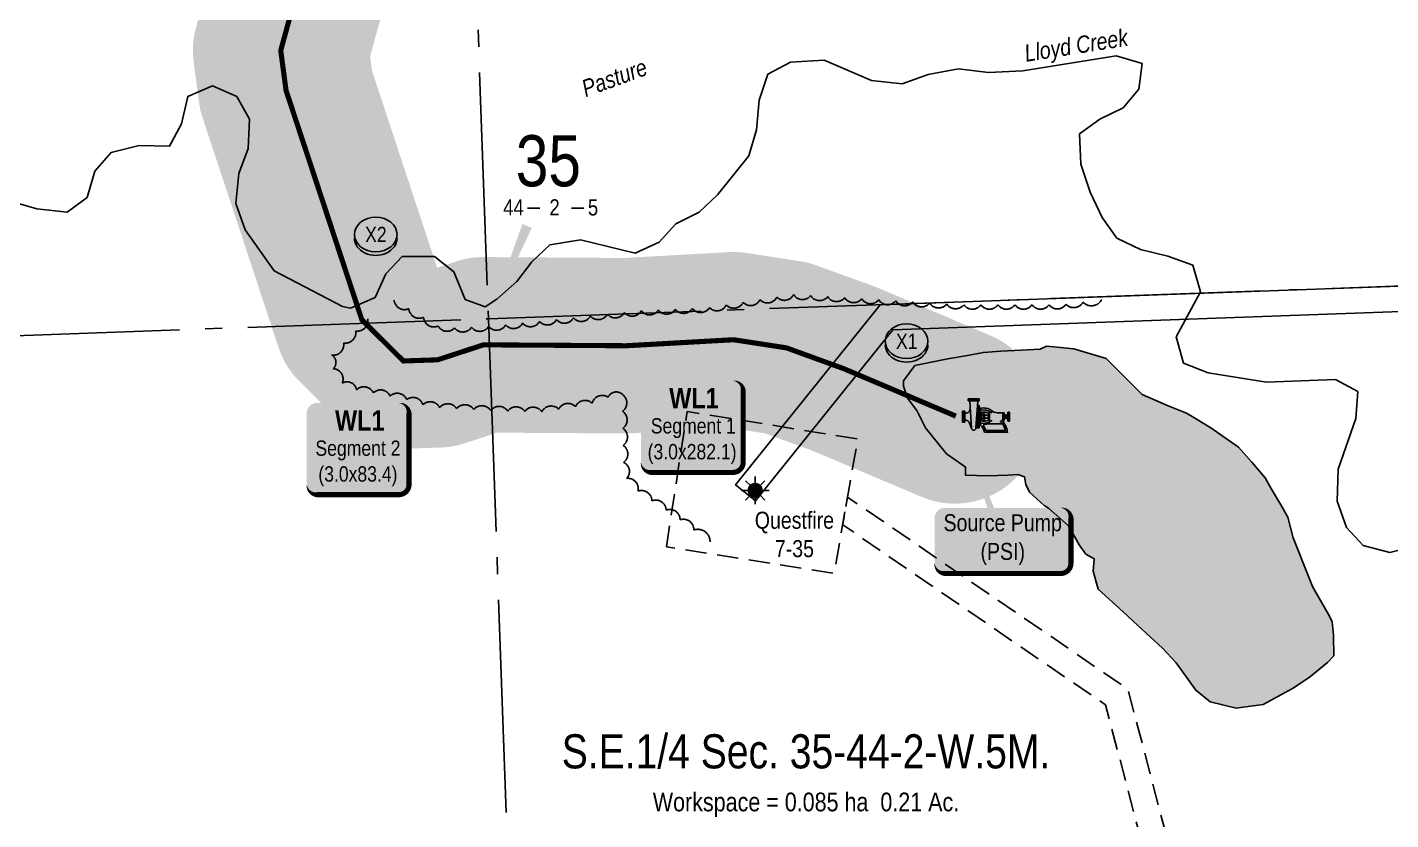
# Model space of a CAD drawing. Extents: x 687009 to 690957, y 5856829 to 5860501.
# Drawn here: x 689480 to 690280, y 5857468 to 5857933 of the extents above; entities that cross this region are included whole.
import ezdxf
from ezdxf.enums import TextEntityAlignment as Align

# ---------------------------------------------------------------- set-up
doc = ezdxf.new("R2010")
doc.units = 0
doc.header["$LTSCALE"] = 5
doc.header["$PDSIZE"] = 0.5
for name, pattern in [('0', [1, 1, 0]), ('foc-ACCESSROAD', [3.75, 2.5, -1.25]), ('foc-QUARTERLINE', [33, 25, -3, 2, -3])]:
    doc.linetypes.add(name, pattern=pattern)
doc.layers.get('Defpoints').update_dxf_attribs({"color": 9})
for name, color, linetype in [('10', 1, 'Continuous'), ('9', 3, 'Continuous'), ('C-SYMBOL', 7, 'Continuous'), ('CG-NOTES', 7, 'Continuous'), ('F-AR', 190, 'foc-ACCESSROAD'), ('F-RW', 190, 'Continuous'), ('F-WS', 190, 'foc-ACCESSROAD'), ('F-WS-S', 190, 'Continuous'), ('L-AREAREQUIRED', 7, 'Continuous'), ('L-SECLBL', 7, 'Continuous'), ('L-SECQ', 8, 'foc-QUARTERLINE'), ('P-BUFFER-H 30m', 51, 'Continuous'), ('P-CROSSINGS', 250, 'Continuous'), ('T-BUSH', 110, '0'), ('T-WATER', 160, 'Continuous'), ('T-WATER-H', 133, 'Continuous'), ('T-WATER-T', 170, 'Continuous')]:
    doc.layers.add(name, color=color, linetype=linetype)
doc.layers.add('F-RW-T', color=190, linetype='Continuous', lineweight=9)
doc.layers.add('T-TEXT', color=48, linetype='Continuous', lineweight=18)
doc.layers.add('P-PROPOSED-WL2', color=7, linetype='Continuous', true_color=0x05c1ff)
doc.styles.add('100L', font='ARIALN.TTF', dxfattribs={"height": 11})
doc.styles.add('175L', font='ARIALN.TTF', dxfattribs={"height": 20})
doc.styles.add('80', font='ARIALN.TTF', dxfattribs={"height": 10})
doc.styles.add('80CG', font='ARIALN.TTF', dxfattribs={"height": 10})
doc.styles.add('80L', font='ARIALN.TTF', dxfattribs={"height": 10})
doc.styles.add('80LS', font='ARIALNI.TTF', dxfattribs={"height": 10})
doc.styles.add('BOLD', font='ARIALNB.TTF')
doc.styles.add('Crossing', font='ARIALN.TTF', dxfattribs={"height": 10})
doc.styles.add('foc-LtypeFont', font='ARIALN.TTF', dxfattribs={"height": 7.35})
doc.styles.add('SIMPLEX', font='ARIALN.TTF')
doc.linetypes.add('foc-TOPO-flowdirection-NOLINE', pattern='A,0,[">",foc-LtypeFont,S=0.3,R=0,X=0,Y=-0.945],-20,[">",foc-LtypeFont,S=0.3,R=0,X=0,Y=-0.945],0', length=20)
doc.dimstyles.new('Compass 5 000', dxfattribs={"dimscale": 5, "dimtxt": 9, "dimasz": 2, "dimexe": 0.2, "dimexo": 0.0625, "dimgap": 0.5, "dimtad": 0, "dimtih": 1, "dimtoh": 1, "dimzin": 0, "dimdsep": 46, "dimtxsty": '80CG', "dimcen": 0.1, "dimse1": 1, "dimse2": 1, "dimclrd": 256, "dimclrt": 256, "dimaunit": 1, "dimadec": 4, "dimazin": 0, "dimtfac": 0.06, "dimtofl": 0, "dimtmove": 0, "dimatfit": 1, "dimfxl": 0.2, "dimtolj": 1, "dimtzin": 0, "dimlwd": -1, "dimarcsym": 0})

# ---------------------------------------------------------------- blocks, each defined once
blk = doc.blocks.new('L-SECLBL')
at = {"layer": '9', "color": 7}
for p, q in [((-5.08, -27.83), (-12.29, -27.83)), ((20.7, -27.83), (13.5, -27.83))]:
    blk.add_line(p, q, dxfattribs=at)
at = {"layer": '10', "color": 2, "style": 'SIMPLEX'}
blk.add_attdef('SEC', text='', height=30, dxfattribs=at).set_placement((0, 0), align=Align.MIDDLE)
at = {"layer": '10', "color": 5, "style": '80L'}
blk.add_attdef('TWP', text='', height=9.5, dxfattribs=at).set_placement((-14.43, -27.37), align=Align.MIDDLE_RIGHT)
blk.add_attdef('RGE', text='', height=9.5, dxfattribs=at).set_placement((3.62, -27.37), align=Align.MIDDLE_CENTER)
blk.add_attdef('MER', text='', height=9.5, dxfattribs=at).set_placement((23.17, -27.37), align=Align.MIDDLE_LEFT)
blk = doc.blocks.new('*D467')
at = {"layer": 'Defpoints', "color": 0, "transparency": 16777216}
for p in [(690072.42, 5857773.95), (690304.26, 5857767.27), (690072.96, 5857758.96)]:
    blk.add_point(p, dxfattribs=at)
at = {"layer": 'F-RW-T', "transparency": 16777216}
for p, q in [((690303.36, 5857792.25), (690303, 5857802.25)), ((690304.61, 5857757.28), (690305.93, 5857720.65)), ((690305.93, 5857720.65), (690315.93, 5857720.65))]:
    blk.add_line(p, q, dxfattribs=at)
for points in [[(690305.02, 5857792.31), (690301.69, 5857792.19), (690303.72, 5857782.26)], [(690306.28, 5857757.34), (690302.95, 5857757.22), (690304.26, 5857767.27)]]:
    blk.add_solid(points, dxfattribs=at)
at = {"layer": 'F-RW-T', "transparency": 16777216, "insert": (690378.07, 5857720.65), "char_height": 10, "attachment_point": 5, "style": '80CG'}
blk.add_mtext('\\A1;Questfire\\PP/L R/W\\PUnregistered Plan\\Pby Caltech Surveys Ltd.\\P(40153-1)', dxfattribs=at)
blk = doc.blocks.new('GAS')
h = blk.add_hatch(color=255)
h.dxf.hatch_style = 1
edge = h.paths.add_edge_path()
edge.add_arc((0, 0), 0.9, 0, 360)
for p, q in [((0, 0.81), (0, 1.62)), ((-0.81, 0), (-1.62, 0)), ((-0.57, 0.57), (-1.14, 1.14)), ((0.57, 0.57), (1.14, 1.14)), ((1.62, 0), (0.81, 0)), ((-0.57, -0.57), (-1.14, -1.14)), ((0, -0.81), (0, -1.62)), ((1.14, -1.14), (0.57, -0.57))]:
    blk.add_line(p, q)
blk.add_circle((0, 0), 0.8)
blk = doc.blocks.new('xing2')
h = blk.add_hatch(color=50)
h.dxf.hatch_style = 1
edge = h.paths.add_edge_path()
edge.add_ellipse((0, 0), major_axis=(-12.5, 0), ratio=0.816297, start_angle=0, end_angle=360)
h = blk.add_hatch(color=250)
h.dxf.hatch_style = 1
edge = h.paths.add_edge_path()
edge.add_ellipse((0, -2.05), major_axis=(-12.5, 0), ratio=0.816297, start_angle=0, end_angle=180)
edge.add_line((12.5, -2.05), (12.5, 0))
edge.add_ellipse((0, 0), major_axis=(-12.5, 0), ratio=0.816297, start_angle=0, end_angle=180, ccw=False)
edge.add_line((-12.5, 0), (-12.5, -2.05))
at = {"color": 250}
blk.add_ellipse((0, 0), major_axis=(-12.5, 0), ratio=0.816297, dxfattribs=at)
blk.add_ellipse((0, -2.05), major_axis=(-12.5, 0), ratio=0.816297, start_param=0, end_param=3.141593, dxfattribs=at)
at = {"color": 250, "style": 'Crossing'}
blk.add_attdef('CROSSING', text='', height=9, dxfattribs=at).set_placement((0.09, 0.02), align=Align.MIDDLE_CENTER)
at = {"color": 250, "style": 'Crossing', "flags": 1}
for tag, p in [('OWNER', (0.09, -12.49)), ('DESCRIPTION', (0.09, -25.77)), ('LOCATION', (0.09, -39.3)), ('DWG_REF', (0.09, -52.84))]:
    blk.add_attdef(tag, text='', height=9, dxfattribs=at).set_placement(p, align=Align.MIDDLE_CENTER)
blk = doc.blocks.new('*U526')
h = blk.add_hatch(color=254)
edge = h.paths.add_edge_path()
edge.add_line((-24, -35.31), (24, -35.31))
edge.add_arc((24, -29.31), 6, 270, 360)
edge.add_line((30, -29.31), (30, 12.5))
edge.add_arc((24, 12.5), 6, 0, 90)
edge.add_line((24, 18.5), (-24, 18.5))
edge.add_arc((-24, 12.5), 6, 90, 180)
edge.add_line((-30, 12.5), (-30, -29.31))
edge.add_arc((-24, -29.31), 6, 180, 270)
at = {"layer": 'P-PROPOSED-WL2', "flags": 128}
blk.add_lwpolyline([(-19.37, 39.72, 0, 7.5, 0), (0, 0, 0, 0, 0)], format="xyseb", dxfattribs=at)
blk.add_lwpolyline([(-24, -35.31, 3, 3, 0), (24, -35.31, 3, 3, 0.414214), (30, -29.31, 3, 3, 0), (30, 12.5, 3, 0, 0.414214), (24, 18.5, 0, 0, 0), (-24, 18.5, 0, 0, 0.414214), (-30, 12.5, 0, 0, 0), (-30, -29.31, 0, 3, 0.414214)], format="xyseb", close=True, dxfattribs=at)
at = {"layer": 'P-PROPOSED-WL2'}
for tag, p, height, style in [('TEMP_AREA_W1_001', (-9.21, 2.24), 12, 'BOLD'), ('ENTER_TEXT_001', (-30.66, -12.47), 9, '80')]:
    blk.add_attdef(tag, p, '', height=height, dxfattribs=dict(at, style=style))
blk = doc.blocks.new('*U527')
h = blk.add_hatch(color=254)
edge = h.paths.add_edge_path()
edge.add_line((-24, -35.31), (24, -35.31))
edge.add_arc((24, -29.31), 6, 270, 360)
edge.add_line((30, -29.31), (30, 12.5))
edge.add_arc((24, 12.5), 6, 0, 90)
edge.add_line((24, 18.5), (-24, 18.5))
edge.add_arc((-24, 12.5), 6, 90, 180)
edge.add_line((-30, 12.5), (-30, -29.31))
edge.add_arc((-24, -29.31), 6, 180, 270)
at = {"layer": 'P-PROPOSED-WL2', "flags": 128}
blk.add_lwpolyline([(16.5, 49.48, 0, 7.5, 0), (0, 0, 0, 0, 0)], format="xyseb", dxfattribs=at)
blk.add_lwpolyline([(-24, -35.31, 3, 3, 0), (24, -35.31, 3, 3, 0.414214), (30, -29.31, 3, 3, 0), (30, 12.5, 3, 0, 0.414214), (24, 18.5, 0, 0, 0), (-24, 18.5, 0, 0, 0.414214), (-30, 12.5, 0, 0, 0), (-30, -29.31, 0, 3, 0.414214)], format="xyseb", close=True, dxfattribs=at)
at = {"layer": 'P-PROPOSED-WL2'}
for tag, p, height, style in [('TEMP_AREA_W1_001', (-9.21, 2.24), 12, 'BOLD'), ('ENTER_TEXT_001', (-30.66, -12.47), 9, '80')]:
    blk.add_attdef(tag, p, '', height=height, dxfattribs=dict(at, style=style))
blk = doc.blocks.new('A$C32476C2E')
for p, q in [((-61.9, 54.2), (-61.9, 47.2)), ((-61.9, 54.2), (-26.7, 54.2)), ((-61.9, 50.7), (-26.7, 50.7)), ((-61.9, 47.2), (-26.7, 47.2)), ((-51.3, -37.8), (-56.6, 46.4)), ((-37.3, -37.2), (-31, 46.6)), ((-26.7, 47.2), (-26.7, 54.2)), ((-72.4, 15.5), (-79.5, 15.5)), ((-79.5, 15.5), (-79.5, -19.6)), ((-76, 15.5), (-76, -19.6)), ((-72.4, 15.5), (-72.4, -19.6)), ((-32, -2.1), (-32, 33.1)), ((-27.6, 33.1), (-32, 33.1)), ((-27.6, 24.3), (-27.6, 33.1)), ((-27.6, -2.1), (-27.6, 24.3)), ((-23.2, 24.3), (-27.6, 24.3)), ((-23.2, -2.1), (-23.2, 24.3)), ((-19.7, -2.1), (-19.7, 6.8)), ((-19.7, 4.3), (-13.4, 4.3)), ((-13.4, 6.8), (-9.9, 6.8)), ((-13.4, -2.1), (-13.4, 6.8)), ((-9.9, -2.1), (-9.9, 6.8)), ((-9.9, 2.3), (1.4, 2.3)), ((1.4, 4.2), (3.1, 5.9)), ((1.4, -2.1), (1.4, 4.2)), ((3.1, -2.1), (3.1, 8.5)), ((5.3, -2.1), (5.3, 8.8)), ((50.6, 10.2), (29.5, 10.2)), ((47.1, -14.4), (47.1, 10.2)), ((50.6, -14.4), (50.6, 10.2)), ((54.1, 3.2), (50.6, 6.7)), ((54.1, -7.3), (54.1, 3.2)), ((59.4, 2.3), (54.1, 2.3)), ((62.9, 5), (59.4, 5)), ((59.4, -9.1), (59.4, 5)), ((62.9, -16.1), (62.9, 12)), ((62.9, 12), (68.2, 12)), ((68.2, -16.1), (68.2, 12)), ((-72.4, -19.6), (-79.5, -19.6)), ((-51.1, -39.2), (-57.1, -22.7)), ((-27.6, -37.2), (-37.3, -37.2)), ((-32, -2.1), (-32, -37.2)), ((-27.6, -2.1), (-27.6, -28.4)), ((-27.6, -28.4), (-27.6, -37.2)), ((-23.2, -28.4), (-27.6, -28.4)), ((-23.2, -2.1), (-23.2, -28.4)), ((-19.7, -2.1), (-19.7, -10.9)), ((-19.7, -8.4), (-13.4, -8.4)), ((-13.4, -2.1), (-13.4, -10.9)), ((-13.4, -10.9), (-9.9, -10.9)), ((4.3, -24.1), (-10.6, -26.9)), ((-9.9, -2.1), (-9.9, -10.9)), ((-9.9, -6.5), (1.4, -6.5)), ((1.4, -2.1), (1.4, -8.3)), ((1.4, -8.3), (3.1, -10)), ((3.1, -2.1), (3.1, -12.6)), ((4.3, -18.7), (4.3, -24.1)), ((4.3, -24.1), (45.7, -24.1)), ((5.3, -2.1), (5.3, -12.9)), ((50.6, -14.4), (45.3, -14.4)), ((54.1, -7.3), (50.6, -10.8)), ((59.4, -6.5), (54.1, -6.5)), ((62.9, -9.1), (59.4, -9.1)), ((62.9, -16.1), (68.2, -16.1)), ((-10.2, -51.1), (61.2, -51.1)), ((54.9, -45.8), (-6.2, -45.8)), ((4.3, -49), (2.2, -51.1)), ((39.4, -49), (4.3, -49)), ((39.4, -49), (41.5, -51.1))]:
    blk.add_line(p, q)
for centre, radius, start, end in [((-57.3, 46.5), 0.664, 348.3965, 77.2723), ((-30.3, 46.4), 0.729, 94.5399, 183.8661), ((-70.7, 24.3), 16, 263.5945, 348.0269), ((-14.1, -21.6), 46.8, 56.1901, 101.1901), ((-14.1, -21.6), 40.7, 56.1901, 102.9092), ((-13.7, 6), 6.05, 82.5569, 172.5569), ((-13.8, -30.6), 42.6, 66.5291, 88.7878), ((3.5, 13.4), 4.89, 265.5774, 292.9639), ((6.9, 5.5), 3.68, 95.1632, 112.9639), ((13.4, 17.3), 7.11, 226.6908, 273.7462), ((29.2, 35), 24.7, 225.6986, 270.6986), ((-71, -26.8), 14.5, 16.3708, 95.5387), ((-44.3, -37.5), 7.04, 182.3453, 2.3453), ((-14.1, 17.5), 40.7, 257.0908, 303.8099), ((-52.7, -60.4), 43.5, 12.3381, 47.3381), ((-13.7, -10.1), 6.05, 187.4431, 277.4431), ((-9.9, -30.4), 3.52, 100.7582, 215.0512), ((-13.8, 26.5), 42.6, 271.2122, 293.4709), ((-52.7, -60.4), 48.7, 17.3819, 35.0512), ((3.5, -17.5), 4.89, 67.0361, 94.4226), ((6.9, -9.6), 3.68, 247.0361, 264.8368), ((13.4, -21.5), 7.11, 86.2538, 133.3092), ((-10.2, -60.7), 66.8, 12.8303, 42.6217), ((-10.2, -60.7), 72.1, 7.6217, 42.6217)]:
    blk.add_arc(centre, radius, start, end)
blk = doc.blocks.new('*U649')
h = blk.add_hatch(color=255)
edge = h.paths.add_edge_path()
edge.add_line((-34, -20), (34, -20))
edge.add_arc((34, -14), 6, 270, 360)
edge.add_line((40, -14), (40, 12.5))
edge.add_arc((34, 12.5), 6, 0, 90)
edge.add_line((34, 18.5), (-34, 18.5))
edge.add_arc((-34, 12.5), 6, 90, 180)
edge.add_line((-40, 12.5), (-40, -14))
edge.add_arc((-34, -14), 6, 180, 270)
at = {"color": 170, "flags": 128}
blk.add_lwpolyline([(-34, -20, 3, 3, 0), (34, -20, 3, 3, 0.414214), (40, -14, 3, 3, 0), (40, 12.5, 3, 0, 0.414214), (34, 18.5, 0, 0, 0), (-34, 18.5, 0, 0, 0.414214), (-40, 12.5, 0, 0, 0), (-40, -14, 0, 3, 0.414214)], format="xyseb", close=True, dxfattribs=at)
at = {"color": 170, "style": '80'}
blk.add_attdef('ENTER_TEXT_001', (-26.85, -4.92), '', height=10, dxfattribs=at)

msp = doc.modelspace()

# ---------------------------------------------------------------- hatches: boundary and pattern name
at = {"layer": 'P-BUFFER-H 30m'}
h = msp.add_hatch(color=256, dxfattribs=at)
h.dxf.hatch_style = 1
edge = h.paths.add_edge_path()
edge.add_line((690071.244, 5857687.124), (690070.075, 5857684.361))
edge.add_arc((690024.039, 5857703.858), 49.994, 247.046886, 337.046886, ccw=False)
edge.add_line((690004.542, 5857657.822), (689940.023, 5857685.147))
edge.add_line((689940.023, 5857685.147), (689912.433, 5857695.172))
edge.add_line((689912.433, 5857695.172), (689891.762, 5857698.358))
edge.add_line((689891.762, 5857698.358), (689834.093, 5857695.127))
edge.add_arc((689831.297, 5857745.043), 49.994, 269.628906, 273.20635, ccw=False)
edge.add_line((689830.973, 5857695.05), (689755.655, 5857695.538))
edge.add_line((689755.655, 5857695.538), (689736.502, 5857689.278))
edge.add_arc((689720.97, 5857736.797), 49.994, 271.954116, 288.100508, ccw=False)
edge.add_line((689722.675, 5857686.833), (689701.726, 5857686.118))
edge.add_arc((689700.021, 5857736.083), 49.994, 225.143255, 271.954116, ccw=False)
edge.add_line((689664.759, 5857700.643), (689641.994, 5857723.295))
edge.add_arc((689677.257, 5857758.734), 49.994, 225.059537, 225.143256, ccw=False)
edge.add_line((689641.942, 5857723.346), (689639.612, 5857725.671))
edge.add_arc((689674.927, 5857761.059), 49.994, 198.276768, 225.059536, ccw=False)
edge.add_line((689627.455, 5857745.38), (689582.859, 5857880.411))
edge.add_arc((689630.33, 5857896.09), 49.994, 187.552187, 198.276768, ccw=False)
edge.add_line((689580.77, 5857889.519), (689577.612, 5857913.339))
edge.add_arc((689627.172, 5857919.91), 49.994, 164.74373, 187.552187, ccw=False)
edge.add_line((689578.94, 5857933.065), (689587.037, 5857962.749))
edge.add_line((689587.037, 5857962.749), (689573.475, 5857997.925))
edge.add_line((689573.475, 5857997.925), (689479.605, 5858241.455))
edge.add_arc((689526.254, 5858259.436), 49.994, 187.924377, 201.079428, ccw=False)
edge.add_line((689476.737, 5858252.544), (689473.936, 5858272.67))
edge.add_arc((689523.452, 5858279.562), 49.994, 178.338286, 187.924377, ccw=False)
edge.add_line((689473.479, 5858281.012), (689477.717, 5858427.067))
edge.add_arc((689527.689, 5858425.617), 49.994, 172.619654, 178.338286, ccw=False)
edge.add_line((689478.11, 5858432.039), (689481.282, 5858456.531))
edge.add_arc((689530.862, 5858450.109), 49.994, 168.635396, 172.619654, ccw=False)
edge.add_line((689481.848, 5858459.961), (689488.803, 5858494.565))
edge.add_line((689488.803, 5858494.565), (689489.597, 5858502.598))
edge.add_line((689489.597, 5858502.598), (688971.139, 5858483.096))
edge.add_line((688971.139, 5858483.096), (688978.064, 5858299.703))
edge.add_arc((688928.106, 5858297.816), 49.994, -87.832693, 2.16255, ccw=False)
edge.add_line((688929.997, 5858247.858), (688909.888, 5858247.097))
edge.add_arc((688907.998, 5858297.055), 49.994, 182.165504, 272.167307, ccw=False)
edge.add_line((688858.04, 5858295.166), (688851.104, 5858478.584))
edge.add_line((688851.104, 5858478.584), (688094.801, 5858450.103))
edge.add_line((688094.801, 5858450.103), (687293.561, 5858419.893))
edge.add_line((687293.561, 5858419.893), (687265.489, 5858418.834))
edge.add_arc((687263.605, 5858468.793), 49.994, 182.159273, 272.159273, ccw=False)
edge.add_line((687213.647, 5858466.909), (687213.534, 5858469.907))
edge.add_arc((687263.492, 5858471.79), 49.994, 92.159273, 182.159273, ccw=False)
edge.add_line((687261.608, 5858521.749), (687289.68, 5858522.807))
edge.add_line((687289.68, 5858522.807), (688090.923, 5858553.017))
edge.add_line((688090.923, 5858553.017), (688900.176, 5858583.492))
edge.add_arc((688902.058, 5858533.534), 49.994, 84.007581, 92.156614, ccw=False)
edge.add_arc((688916.183, 5858534.06), 49.994, 92.154155, 100.262281, ccw=False)
edge.add_line((688914.304, 5858584.019), (689537.44, 5858607.458))
edge.add_arc((689539.32, 5858557.499), 49.994, 8.644138, 92.154155, ccw=False)
edge.add_line((689588.746, 5858565.013), (689594.171, 5858529.324))
edge.add_arc((689544.745, 5858521.811), 49.994, -5.639653, 8.644138, ccw=False)
edge.add_line((689594.497, 5858516.898), (689591.032, 5858481.808))
edge.add_arc((689541.28, 5858486.721), 49.994, 348.635396, 354.360347, ccw=False)
edge.add_line((689590.294, 5858476.869), (689583.18, 5858441.474))
edge.add_line((689583.18, 5858441.474), (689580.584, 5858421.435))
edge.add_line((689580.584, 5858421.435), (689576.552, 5858282.467))
edge.add_line((689576.552, 5858282.467), (689577.899, 5858272.795))
edge.add_line((689577.899, 5858272.795), (689644.431, 5858100.188))
edge.add_line((689644.431, 5858100.188), (689664.593, 5858107.903))
edge.add_arc((689682.459, 5858061.21), 49.994, 93.229747, 110.93769, ccw=False)
edge.add_line((689679.642, 5858111.125), (689736.777, 5858114.349))
edge.add_line((689736.777, 5858114.349), (689889.361, 5858122.959))
edge.add_arc((689892.177, 5858073.044), 49.994, 75.652313, 93.229672, ccw=False)
edge.add_line((689904.566, 5858121.479), (689936.26, 5858113.372))
edge.add_arc((689923.871, 5858064.937), 49.994, -14.347687, 75.652313, ccw=False)
edge.add_line((689972.306, 5858052.549), (689971.563, 5858049.642))
edge.add_arc((689923.128, 5858062.031), 49.994, 255.652313, 345.652313, ccw=False)
edge.add_line((689910.739, 5858013.597), (689886.983, 5858019.673))
edge.add_line((689886.983, 5858019.673), (689742.58, 5858011.525))
edge.add_line((689742.58, 5858011.525), (689733.782, 5858011.028))
edge.add_arc((689685.62, 5858024.439), 49.994, 277.180189, 344.440481, ccw=False)
edge.add_arc((689642.739, 5857965.584), 49.994, -15.25627, 10.665569, ccw=False)
edge.add_line((689690.971, 5857952.429), (689681.111, 5857916.278))
edge.add_line((689681.111, 5857916.278), (689682.21, 5857907.985))
edge.add_line((689682.21, 5857907.985), (689720.397, 5857792.363))
edge.add_line((689720.397, 5857792.363), (689731.854, 5857796.108))
edge.add_arc((689747.387, 5857748.588), 49.994, 89.599376, 108.100508, ccw=False)
edge.add_line((689747.736, 5857798.58), (689751.417, 5857798.555))
edge.add_line((689751.417, 5857798.555), (689829.985, 5857798.046))
edge.add_line((689829.985, 5857798.046), (689891.547, 5857801.494))
edge.add_arc((689894.344, 5857751.579), 49.994, 81.239946, 93.20635, ccw=False)
edge.add_line((689901.957, 5857800.99), (689933.257, 5857796.166))
edge.add_arc((689925.643, 5857746.756), 49.994, 70.03034, 81.239946, ccw=False)
edge.add_line((689942.717, 5857793.744), (689976.493, 5857781.471))
edge.add_arc((689959.419, 5857734.483), 49.994, 67.046887, 70.03034, ccw=False)
edge.add_line((689978.915, 5857780.518), (690044.705, 5857752.656))
edge.add_arc((690025.209, 5857706.62), 49.994, -22.953114, 67.046886, ccw=False)
h.paths.add_polyline_path([(690025.209, 5857706.62), (690024.039, 5857703.858), (689958.321, 5857731.69), (689924.896, 5857743.836), (689894.197, 5857748.566), (689831.297, 5857745.043), (689751.049, 5857745.562), (689747.854, 5857745.585), (689720.97, 5857736.797), (689700.021, 5857736.083), (689677.257, 5857758.734), (689674.927, 5857761.059), (689630.33, 5857896.09), (689627.172, 5857919.91), (689639.586, 5857965.424), (689620.123, 5858015.909), (689526.254, 5858259.436), (689523.452, 5858279.562), (689527.689, 5858425.617), (689530.862, 5858450.109), (689538.31, 5858487.165), (689541.723, 5858521.731), (689536.757, 5858554.401), (688919.294, 5858531.175), (688928.106, 5858297.816), (688907.998, 5858297.055), (688899.173, 5858530.423), (688092.92, 5858500.061), (687291.677, 5858469.851), (687263.605, 5858468.793), (687263.492, 5858471.79), (687291.564, 5858472.849), (688092.807, 5858503.059), (688902.058, 5858533.534), (688910.882, 5858300.166), (688924.995, 5858300.701), (688916.183, 5858534.06), (689539.32, 5858557.499), (689544.745, 5858521.811), (689541.28, 5858486.721), (689533.823, 5858449.621), (689530.683, 5858425.381), (689526.458, 5858279.727), (689529.177, 5858260.192), (689615.719, 5858035.674), (689682.459, 5858061.21), (689739.594, 5858064.434), (689892.177, 5858073.044), (689923.871, 5858064.937), (689923.128, 5858062.031), (689891.883, 5858070.023), (689739.763, 5858061.439), (689683.097, 5858058.242), (689685.62, 5858024.439), (689682.629, 5858024.215), (689680.173, 5858057.124), (689616.798, 5858032.875), (689622.922, 5858016.988), (689642.739, 5857965.584), (689630.225, 5857919.705), (689633.267, 5857896.763), (689677.551, 5857762.678), (689679.374, 5857760.859), (689701.217, 5857739.125), (689720.443, 5857739.781), (689747.387, 5857748.588), (689751.068, 5857748.562), (689831.223, 5857748.043), (689894.344, 5857751.579), (689925.643, 5857746.756), (689959.419, 5857734.483)], flags=16)
at = {"layer": 'T-WATER-H'}
h = msp.add_hatch(color=256, dxfattribs=at)
h.dxf.hatch_style = 1
h.paths.add_polyline_path([(690000.573, 5857734.934), (690014.026, 5857737.686), (690019.917, 5857738.765), (690031.487, 5857740.913), (690040.742, 5857742.653), (690050.995, 5857743.267), (690062.834, 5857743.942), (690074.039, 5857744.593), (690077.679, 5857746.325), (690082.143, 5857745.97), (690093.846, 5857744.733), (690112.717, 5857739.01), (690121.096, 5857730.651), (690133.881, 5857718.014), (690149.192, 5857711.198), (690159.953, 5857706.957), (690164.081, 5857704.365), (690174.172, 5857698.297), (690190.296, 5857686.957), (690198.265, 5857678.263), (690206.043, 5857669.033), (690209.799, 5857662.4), (690215.71, 5857652.142), (690219.238, 5857645.924), (690222.363, 5857633.756), (690231.53, 5857610.701), (690233.861, 5857605.283), (690243.765, 5857587.766), (690245.269, 5857584.541), (690246.104, 5857576.733), (690246.369, 5857564.56), (690242.499, 5857560.594), (690231.82, 5857551.912), (690222.011, 5857545.383), (690204.791, 5857536.021), (690193.094, 5857534.397), (690189.087, 5857533.922), (690173.794, 5857537.561), (690165.265, 5857544.325), (690153.723, 5857560.401), (690145.86, 5857569.098), (690131.353, 5857582.409), (690122.669, 5857590.438), (690108.061, 5857603.639), (690105.104, 5857614.224), (690105.77, 5857621.56), (690100.792, 5857624.226), (690096.975, 5857629.692), (690091.17, 5857639.953), (690090.608, 5857640.779), (690078.972, 5857651.129), (690076.363, 5857652.828), (690067.793, 5857660.65), (690065.609, 5857665.015), (690064.901, 5857669.543), (690061.031, 5857670.98), (690055.01, 5857670.532), (690043.153, 5857670.28), (690030.215, 5857670.62), (690030.35, 5857675.287), (690028.717, 5857676.389), (690019.13, 5857683.112), (690006.771, 5857698.414), (690001.816, 5857708.602), (689996.241, 5857715.694), (689993.843, 5857722.805), (689993.931, 5857725.987)])

# ---------------------------------------------------------------- linework, layer by layer
at = {"layer": 'CG-NOTES', "color": 160, "flags": 128}
msp.add_lwpolyline([(690052.121, 5857632.891, 5, 0, 0), (690026.06, 5857701.564, 0, 0, 0)], format="xyseb", dxfattribs=at)
at = {"layer": 'F-AR', "flags": 128}
msp.add_lwpolyline([(689779.429, 5856957.435), (689806.785, 5856958.394), (689790.748, 5857051.793), (690058.158, 5857325.75), (690099.316, 5857355.591), (690163.103, 5857401.837), (690125.491, 5857545.022), (689961.09, 5857657.703), (689958.248, 5857641.466), (690112.402, 5857535.807), (690143.446, 5857417.627), (690137.891, 5857402.085), (690090.512, 5857367.736), (690048.317, 5857337.143), (689774.671, 5857056.796), (689789.079, 5856972.825), (689778.841, 5856972.424)], dxfattribs=at)
at = {"layer": 'F-RW', "flags": 128}
msp.add_lwpolyline([(690550.884, 5857791.138), (689980.175, 5857770.639), (689895.431, 5857664.826), (689907.139, 5857655.449), (689987.585, 5857755.895), (690551.411, 5857776.147)], close=True, dxfattribs=at)
at = {"layer": 'F-WS', "flags": 128}
msp.add_lwpolyline([(689854.834, 5857628.51), (689867.041, 5857707.93), (689967.065, 5857691.839), (689953.259, 5857612.963)], close=True, dxfattribs=at)
at = {"layer": 'L-SECLBL', "flags": 128}
msp.add_lwpolyline([(689750.508, 5857762.389, 0, 6, 0), (689773.198, 5857816.837, 0, 0, 0)], format="xyseb", dxfattribs=at)
at = {"layer": 'L-SECQ'}
for p, q in [((689721.615, 5858566.541), (689750.508, 5857762.389)), ((689750.508, 5857762.389), (690550.884, 5857791.138)), ((688949.769, 5857733.628), (689750.508, 5857762.389)), ((689750.508, 5857762.389), (689779.429, 5856957.435))]:
    msp.add_line(p, q, dxfattribs=at)
at = {"layer": 'P-PROPOSED-WL2', "linetype": 'Continuous', "const_width": 3, "flags": 128}
for points in [[(689678.315, 5857759.796), (689676.239, 5857761.868), (689631.799, 5857896.426), (689628.699, 5857919.807), (689641.163, 5857965.504), (689615.395, 5858032.343)], [(689751.058, 5857747.062), (689747.62, 5857747.086), (689720.706, 5857738.289), (689700.619, 5857737.604), (689678.315, 5857759.796)], [(690024.624, 5857705.239), (689958.87, 5857733.086), (689925.269, 5857745.296), (689894.271, 5857750.073), (689831.26, 5857746.543), (689751.058, 5857747.062)]]:
    msp.add_lwpolyline(points, dxfattribs=at)
at = {"layer": 'T-BUSH', "flags": 128}
for points in [[(689695.183, 5857773.326, 0.5205671), (689703.801, 5857768.255, 0.5205671), (689712.419, 5857763.185, 0.5205671), (689721.036, 5857758.114, 0.5205671), (689730.648, 5857757, 0.5205671), (689740.639, 5857757.392, 0.5205671), (689750.631, 5857757.785, 0.5205671), (689760.582, 5857758.731, 0.5205671), (689770.526, 5857759.775, 0.5205671), (689780.47, 5857760.818, 0.5205671), (689790.414, 5857761.862, 0.5205671), (689800.358, 5857762.905, 0.5205671), (689810.303, 5857763.948, 0.5205671), (689820.247, 5857764.992, 0.5205671), (689830.191, 5857766.035, 0.5205671), (689840.138, 5857767.044, 0.5205671), (689850.127, 5857767.492, 0.5205671), (689860.115, 5857767.939, 0.5205671), (689870.104, 5857768.386, 0.5205671), (689880.087, 5857768.895, 0.5205671), (689889.965, 5857770.442, 0.5205671), (689899.844, 5857771.988, 0.5205671), (689909.722, 5857773.534, 0.5205671), (689919.601, 5857775.081, 0.5205671), (689929.481, 5857776.585, 0.5205671), (689939.461, 5857775.97, 0.5205671), (689949.441, 5857775.354, 0.5205671), (689959.42, 5857774.738, 0.5205671), (689969.4, 5857774.123, 0.5205671), (689979.38, 5857773.507, 0.5205671), (689989.36, 5857772.891, 0.5205671), (689999.34, 5857772.276, 0.5205671), (690009.319, 5857771.66, 0.5205671), (690019.299, 5857771.044, 0.5205671), (690029.285, 5857770.61, 0.5205671), (690039.283, 5857770.61, 0.5205671), (690049.282, 5857770.61, 0.5205671), (690059.281, 5857770.61, 0.5205671), (690069.28, 5857770.61, 0.5205671), (690079.279, 5857770.61, 0.5205671), (690089.259, 5857770.898, 0.5205671), (690099.177, 5857772.168, 0.5205671), (690110.13, 5857773.572, 0.5205671)], [(689679.716, 5857762.294, -0.5205671), (689672.644, 5857755.226, -0.5205671), (689665.572, 5857748.158, -0.5205671), (689658.499, 5857741.09, -0.5205671), (689659.468, 5857733.106, -0.5205671), (689664.769, 5857724.628, -0.5205671), (689673.163, 5857720.694, -0.5205671), (689682.995, 5857718.87, -0.5205671), (689692.826, 5857717.047, -0.5205671), (689702.587, 5857714.945, -0.5205671), (689712.113, 5857711.907, -0.5205671), (689721.885, 5857710.198, -0.5205671), (689731.867, 5857709.623, -0.5205671), (689741.849, 5857709.047, -0.5205671), (689751.832, 5857708.472, -0.5205671), (689761.827, 5857708.229, -0.5205671), (689771.823, 5857707.997, -0.5205671), (689781.817, 5857707.81, -0.5205671), (689791.702, 5857709.311, -0.5205671), (689801.588, 5857710.811, -0.5205671), (689811.338, 5857712.834, -0.5205671), (689820.712, 5857716.314, -0.5205671), (689828.921, 5857718.082, -0.5205671), (689829.128, 5857708.085, -0.5205671), (689829.336, 5857698.089, -0.5205671), (689829.543, 5857688.092, -0.5205671), (689829.75, 5857678.095, -0.5205671), (689831.556, 5857668.722, -0.5205671), (689838.173, 5857661.227, -0.5205671), (689846.33, 5857655.517, -0.5205671), (689854.72, 5857650.078, -0.5205671), (689862.948, 5857644.406, -0.5205671), (689870.974, 5857638.442, -0.5205671), (689880.466, 5857631.387, -0.5205671)]]:
    msp.add_lwpolyline(points, format="xyb", dxfattribs=at)
at = {"layer": 'T-WATER', "linetype": 'foc-TOPO-flowdirection-NOLINE', "flags": 128}
msp.add_lwpolyline([(688378.634, 5858616.139), (688387.022, 5858608.613), (688395.29, 5858596.229), (688396.26, 5858586.156), (688415.487, 5858575.239), (688461.255, 5858562.271), (688482.327, 5858545.221), (688503.92, 5858532.525), (688514.506, 5858523.062), (688516.134, 5858521.181), (688520.475, 5858516.16), (688542.292, 5858490.93), (688566.632, 5858474.566), (688607.042, 5858453.991), (688617.948, 5858444.612), (688625.946, 5858432.823), (688623.473, 5858416.175), (688617.82, 5858402.134), (688615.883, 5858358.999), (688619.145, 5858328.696), (688618.863, 5858309.639), (688611.646, 5858275.971), (688590.699, 5858216.039), (688574.009, 5858191.68), (688564.104, 5858181.011), (688558.061, 5858166.964), (688561.501, 5858151.392), (688570.656, 5858140.175), (688584.152, 5858133.248), (688601.854, 5858130.818), (688619.781, 5858134.089), (688646.233, 5858148.296), (688662.82, 5858152.36), (688682.614, 5858153.215), (688740.956, 5858153.913), (688758.487, 5858157.228), (688768.592, 5858167.908), (688784.927, 5858192.902), (688799.495, 5858188.644), (688809.385, 5858177.002), (688817.558, 5858164.231), (688827.764, 5858154.433), (688840.122, 5858146.553), (688857.361, 5858144.29), (688873.437, 5858149.648), (688881.593, 5858161.489), (688884.181, 5858178.612), (688884.522, 5858197.668), (688880.727, 5858215.581), (688863.251, 5858238.442), (688862.455, 5858256.608), (688867.737, 5858271.604), (688875.717, 5858284.55), (688881.363, 5858298.789), (688898.786, 5858301.641), (688907.925, 5858299.67), (688915.159, 5858298.109), (688928.303, 5858292.589), (688933.44, 5858289.847), (688968.721, 5858269.555), (688997.843, 5858258.214), (689009.476, 5858248.797), (689017.39, 5858235.895), (689019.666, 5858216.747), (689026.55, 5858201.903), (689047.139, 5858181.388), (689053.612, 5858166.859), (689053.466, 5858147.673), (689049.878, 5858111.668), (689050.76, 5858091.413), (689047.3, 5858074.916), (689033.8, 5858067.32), (689014.746, 5858067.669), (688999.599, 5858063.522), (689007.507, 5858030.518), (689018.675, 5858000.462), (689034.44, 5857997.815), (689051.39, 5858002.418), (689069.366, 5858001.436), (689100.142, 5857991.559), (689113.29, 5857983.723), (689124.469, 5857974.368), (689143.153, 5857951.326), (689154.02, 5857941.765), (689170.402, 5857942.813), (689181.452, 5857952.669), (689188.952, 5857965.975), (689192.821, 5858002.398), (689198.04, 5858017.108), (689206.72, 5858028.899), (689222.229, 5858031.998), (689229.826, 5858019.234), (689233.991, 5858002.281), (689244.954, 5857975.925), (689235.993, 5857964.72), (689232.522, 5857948.767), (689245.033, 5857940.578), (689260.513, 5857936.491), (689276.892, 5857938.947), (689287.023, 5857949.124), (689289.744, 5857965.766), (689284.752, 5857982.163), (689287.796, 5857998.687), (689303.003, 5857996.552), (689312.854, 5857986.229), (689336.69, 5857948.913), (689335.397, 5857932.678), (689325.105, 5857923.299), (689310.109, 5857917.07), (689307.255, 5857902.191), (689315.801, 5857889.211), (689329.266, 5857882.937), (689347.495, 5857881.517), (689364.471, 5857885.733), (689376.091, 5857894.573), (689381.117, 5857909.703), (689389.525, 5857922.019), (689406.395, 5857924.005), (689415.247, 5857911.916), (689418.69, 5857873.293), (689427.773, 5857862.134), (689445.056, 5857865.178), (689455.981, 5857875.104), (689468.199, 5857878.738), (689466.883, 5857861.007), (689463.075, 5857844.815), (689470.032, 5857831.357), (689485.652, 5857826.941), (689503.533, 5857824.908), (689515.22, 5857833.621), (689519.582, 5857848.98), (689529.228, 5857859.901), (689545.677, 5857864.16), (689563.497, 5857863.695), (689570.498, 5857876.737), (689574.112, 5857892.917), (689588.594, 5857899.058), (689602.894, 5857892.827), (689610.299, 5857879.57), (689609.613, 5857862.258), (689604.179, 5857847.642), (689602.455, 5857829.965), (689607.786, 5857814.591), (689624.907, 5857790.594), (689664.818, 5857769.538), (689669.561, 5857768.679), (689684.138, 5857774.92), (689690.339, 5857788.65), (689699.948, 5857798.912), (689718.951, 5857798.853), (689730.227, 5857789.932), (689736.91, 5857773.633), (689748.661, 5857769.292), (689755.326, 5857773.901), (689767.221, 5857784.251), (689775.996, 5857795.786), (689786.529, 5857805.828), (689804.478, 5857808.625), (689836.626, 5857800.868), (689850.641, 5857807.245), (689860.356, 5857818.163), (689874.097, 5857824.855), (689884.883, 5857835.16), (689903.277, 5857858.064), (689907.727, 5857873.226), (689909.205, 5857890.764), (689914.307, 5857905.949), (689927.645, 5857912.951), (689947.359, 5857914.182), (689975.177, 5857902.182), (689993.178, 5857900.331), (690008.475, 5857905.771), (690026.211, 5857909.096), (690043.7, 5857906.972), (690063.88, 5857907.96), (690118.581, 5857916.617), (690133.867, 5857912.241), (690131.91, 5857897.041), (690122.719, 5857886.116), (690109.107, 5857879.491), (690097.21, 5857870.843), (690097.902, 5857853.13), (690103.395, 5857836.588), (690110.45, 5857821.809), (690119.1, 5857809.756), (690132.841, 5857803.032), (690148.895, 5857799.079), (690163.497, 5857793.846), (690168.063, 5857778.179), (690153.855, 5857751.832), (690158.199, 5857736.232), (690172.49, 5857730.578), (690206.856, 5857725.25), (690247.162, 5857726.813), (690260.271, 5857719.608), (690259.127, 5857703.803), (690248.914, 5857674.088), (690248.279, 5857655.345), (690253.733, 5857639.787), (690263.567, 5857629.308), (690279.105, 5857625.205), (690295.124, 5857629.36), (690304.298, 5857640.781), (690304.976, 5857678.7), (690321.552, 5857681.514), (690336.567, 5857676.258), (690341.334, 5857663.023), (690335.053, 5857649.121), (690326.476, 5857637.528), (690322.714, 5857621.607), (690326.26, 5857604.528), (690338.109, 5857596.028), (690353.831, 5857600.57), (690360.63, 5857614.302), (690365.408, 5857629.476), (690372.347, 5857642.903), (690387.833, 5857645.148), (690393.049, 5857628.791), (690395.962, 5857589.176), (690395.895, 5857568.945), (690378.621, 5857545.296), (690367.541, 5857535.962), (690351.415, 5857540.11), (690339.743, 5857549.143), (690326.026, 5857548.495), (690320.724, 5857533.407), (690322.483, 5857494.791), (690331.971, 5857482.988), (690346.59, 5857477.275), (690380.748, 5857485.62), (690391.665, 5857475.774), (690388.038, 5857457.958), (690382.658, 5857443.153), (690373.661, 5857432.198), (690346.908, 5857416.814), (690330.935, 5857411.928), (690323.235, 5857399.587), (690327.446, 5857382.145), (690337.751, 5857371.16), (690367.94, 5857360.428), (690373.888, 5857345.414), (690370.667, 5857328.929), (690371.142, 5857311.6), (690385.631, 5857305.822), (690418.029, 5857298.843), (690430.774, 5857290.77), (690430.1, 5857272.742), (690433.847, 5857255.409), (690441.936, 5857242.575), (690439.35, 5857224.931), (690431.485, 5857211.791), (690419.095, 5857203.973), (690411.794, 5857191.791), (690418.044, 5857177.437), (690446.872, 5857142.632), (690472.793, 5857106.472), (690501.616, 5857094.105), (690511.854, 5857083.244), (690525.988, 5857076.469), (690544.212, 5857078.951), (690554.692, 5857088.786), (690568.566, 5857115.901), (690574.503, 5857119.06)], dxfattribs=at)
at = {"layer": 'T-WATER'}
msp.add_lwpolyline([(689470.032, 5857831.357), (689485.652, 5857826.941), (689503.533, 5857824.908), (689515.22, 5857833.621), (689519.582, 5857848.98), (689529.228, 5857859.901), (689545.677, 5857864.16), (689563.497, 5857863.695), (689570.498, 5857876.737), (689574.112, 5857892.917), (689588.594, 5857899.058), (689602.894, 5857892.827), (689610.299, 5857879.57), (689609.613, 5857862.258), (689604.179, 5857847.642), (689602.455, 5857829.965), (689607.786, 5857814.591), (689624.907, 5857790.594), (689664.818, 5857769.538), (689669.561, 5857768.679), (689684.138, 5857774.92), (689690.339, 5857788.65), (689699.948, 5857798.912), (689718.951, 5857798.853), (689730.227, 5857789.932), (689736.91, 5857773.633), (689748.661, 5857769.292), (689755.326, 5857773.901), (689767.221, 5857784.251), (689775.996, 5857795.786), (689786.529, 5857805.828), (689804.478, 5857808.625), (689836.626, 5857800.868), (689850.641, 5857807.245), (689860.356, 5857818.163), (689874.097, 5857824.855), (689884.883, 5857835.16), (689903.277, 5857858.064), (689907.727, 5857873.226), (689909.205, 5857890.764), (689914.307, 5857905.949), (689927.645, 5857912.951), (689947.359, 5857914.182), (689975.177, 5857902.182), (689993.178, 5857900.331), (690008.475, 5857905.771), (690026.211, 5857909.096), (690043.7, 5857906.972), (690063.88, 5857907.96), (690118.581, 5857916.617), (690133.867, 5857912.241), (690131.91, 5857897.041), (690122.719, 5857886.116), (690109.107, 5857879.491), (690097.21, 5857870.843), (690097.902, 5857853.13), (690103.395, 5857836.588), (690110.45, 5857821.809), (690119.1, 5857809.756), (690132.841, 5857803.032), (690148.895, 5857799.079), (690163.497, 5857793.846), (690168.063, 5857778.179), (690153.855, 5857751.832), (690158.199, 5857736.232), (690172.49, 5857730.578), (690206.856, 5857725.25), (690247.162, 5857726.813), (690260.271, 5857719.608), (690259.127, 5857703.803), (690248.914, 5857674.088), (690248.279, 5857655.345), (690253.733, 5857639.787), (690263.567, 5857629.308), (690279.105, 5857625.205), (690295.124, 5857629.36)], dxfattribs=at)
at = {"layer": 'T-WATER', "flags": 128}
msp.add_lwpolyline([(690000.573, 5857734.934), (690014.026, 5857737.686), (690019.917, 5857738.765), (690031.487, 5857740.913), (690040.742, 5857742.653), (690050.995, 5857743.267), (690062.834, 5857743.942), (690074.039, 5857744.593), (690077.679, 5857746.325), (690082.143, 5857745.97), (690093.846, 5857744.733), (690112.717, 5857739.01), (690121.096, 5857730.651), (690133.881, 5857718.014), (690149.192, 5857711.198), (690159.953, 5857706.957), (690164.081, 5857704.365), (690174.172, 5857698.297), (690190.296, 5857686.957), (690198.265, 5857678.263), (690206.043, 5857669.033), (690209.799, 5857662.4), (690215.71, 5857652.142), (690219.238, 5857645.924), (690222.363, 5857633.756), (690231.53, 5857610.701), (690233.861, 5857605.283), (690243.765, 5857587.766), (690245.269, 5857584.541), (690246.104, 5857576.733), (690246.369, 5857564.56), (690242.499, 5857560.594), (690231.82, 5857551.912), (690222.011, 5857545.383), (690204.791, 5857536.021), (690193.094, 5857534.397), (690189.087, 5857533.922), (690173.794, 5857537.561), (690165.265, 5857544.325), (690153.723, 5857560.401), (690145.86, 5857569.098), (690131.353, 5857582.409), (690122.669, 5857590.438), (690108.061, 5857603.639), (690105.104, 5857614.224), (690105.77, 5857621.56), (690100.792, 5857624.226), (690096.975, 5857629.692), (690091.17, 5857639.953), (690090.608, 5857640.779), (690078.972, 5857651.129), (690076.363, 5857652.828), (690067.793, 5857660.65), (690065.609, 5857665.015), (690064.901, 5857669.543), (690061.031, 5857670.98), (690055.01, 5857670.532), (690043.153, 5857670.28), (690030.215, 5857670.62), (690030.35, 5857675.287), (690028.717, 5857676.389), (690019.13, 5857683.112), (690006.771, 5857698.414), (690001.816, 5857708.602), (689996.241, 5857715.694), (689993.843, 5857722.805), (689993.931, 5857725.987)], close=True, dxfattribs=at)

# ---------------------------------------------------------------- block references
at = {"xscale": 0.1874999999999999, "yscale": 0.1874999999999999, "zscale": 0.1874999999999999}
msp.add_blockref('A$C32476C2E', (690043.365, 5857705.309), dxfattribs=at)
at = {"layer": 'F-WS-S', "xscale": 5.000000000000002, "yscale": 5.000000000000002, "zscale": 5.000000000000002}
msp.add_blockref('GAS', (689906.939, 5857661.631), dxfattribs=at)
at = {"layer": 'L-SECLBL'}
msp.add_blockref('L-SECLBL', (689785.651, 5857855.121), dxfattribs=at).add_auto_attribs({'SEC': '35', 'TWP': '44', 'RGE': '2', 'MER': '5'})
at = {"layer": 'P-CROSSINGS', "color": 5, "xscale": 0.9995369999999996, "yscale": 0.9995369999999996, "zscale": 0.9995369999999996}
for p, values in [((689684.393, 5857811.815), {'CROSSING': 'X2'}), ((689995.721, 5857749.177), {'CROSSING': 'X1'})]:
    msp.add_blockref('xing2', p, dxfattribs=at).add_auto_attribs(values)
at = {"layer": 'P-PROPOSED-WL2', "linetype": 'Continuous'}
ref = msp.add_blockref('*U527', (689673.941, 5857694.422), dxfattribs=dict(at, xscale=0.999878, yscale=0.999878, zscale=0.999878))
ref.add_attrib('TEMP_AREA_W1_001', 'WL1', (689660.531, 5857696.666), dxfattribs={"height": 11.9985, "style": 'BOLD'})
ref.add_attrib('ENTER_TEXT_001', 'Segment 2', (689649.05, 5857681.948), dxfattribs={"height": 8.9989, "style": '80'})
ref.add_attrib('ENTER_TEXT_002', '(3.0x83.4)', (689650.735, 5857666.796), dxfattribs={"height": 8.9989, "style": '80'})
ref = msp.add_blockref('*U526', (689869.925, 5857707.514), dxfattribs=dict(at, xscale=0.999878, yscale=0.999878, zscale=0.999878))
ref.add_attrib('TEMP_AREA_W1_001', 'WL1', (689856.515, 5857709.758), dxfattribs={"height": 11.9985, "style": 'BOLD'})
ref.add_attrib('ENTER_TEXT_001', 'Segment 1', (689845.715, 5857695.039), dxfattribs={"height": 8.9989, "style": '80'})
ref.add_attrib('ENTER_TEXT_002', '(3.0x282.1)', (689843.852, 5857679.887), dxfattribs={"height": 8.9989, "style": '80'})
at = {"layer": 'T-WATER-T'}
ref = msp.add_blockref('*U649', (690052.121, 5857632.891), dxfattribs=at)
ref.add_attrib('ENTER_TEXT_001', 'Source Pump', (690017.394, 5857637.694), dxfattribs={"layer": '0', "color": 170, "height": 10, "style": '80'})
ref.add_attrib('ENTER_TEXT_002', '(PSI)', (690039.079, 5857620.85), dxfattribs={"layer": '0', "color": 170, "height": 10, "style": '80'})

# ---------------------------------------------------------------- texts
at = {"layer": 'C-SYMBOL', "color": 3, "style": '175L'}
msp.add_text('S.E.1/4 Sec. 35-44-2-W.5M.', height=20, dxfattribs=at).set_placement((689936.737, 5857492.507), align=Align.BOTTOM_CENTER)
at = {"layer": 'F-WS-S', "insert": (689906.388, 5857649.139), "char_height": 10, "attachment_point": 1, "style": '80L'}
msp.add_mtext_dynamic_manual_height_columns('\\pi0.31202;Questfire\\P\\pi12.086;7-35', width=46.09471, gutter_width=50.006, heights=[0], dxfattribs=at)
at = {"layer": 'L-AREAREQUIRED', "color": 5, "style": '100L'}
msp.add_text('Workspace = 0.085 ha  0.21 Ac.', height=11, dxfattribs=at).set_placement((689936.737, 5857470.007), align=Align.BOTTOM_CENTER)
at = {"layer": 'T-TEXT', "style": '80LS'}
msp.add_text('Pasture', height=10, rotation=20, dxfattribs=at).set_placement((689824.348, 5857903.828), align=Align.MIDDLE_CENTER)
at = {"layer": 'T-WATER-T', "insert": (690064.164, 5857923.004), "char_height": 10, "attachment_point": 1, "rotation": 8.993065, "style": '80L'}
msp.add_mtext_dynamic_manual_height_columns('{\\fArial Narrow|b0|i1|c0|p34;Lloyd Creek}', width=61.84015, gutter_width=50.006, heights=[0], dxfattribs=at)

# ---------------------------------------------------------------- dimensions: what is measured, and where the dimension line sits
at = {"layer": 'F-RW-T'}
dim = msp.add_linear_dim(base=(690304.256, 5857767.27), p1=(690072.418, 5857773.952), p2=(690072.957, 5857758.962), angle=272.05713, text='Questfire\\PP/L R/W\\PUnregistered Plan\\Pby Caltech Surveys Ltd.\\P(40153-1)', dimstyle='Compass 5 000', dxfattribs=at)
dim.commit()
dim.dimension.update_dxf_attribs({"geometry": '*D467', "text_midpoint": (690378.072, 5857720.646), "dimtype": 161})

doc.saveas('drawing.dxf')
